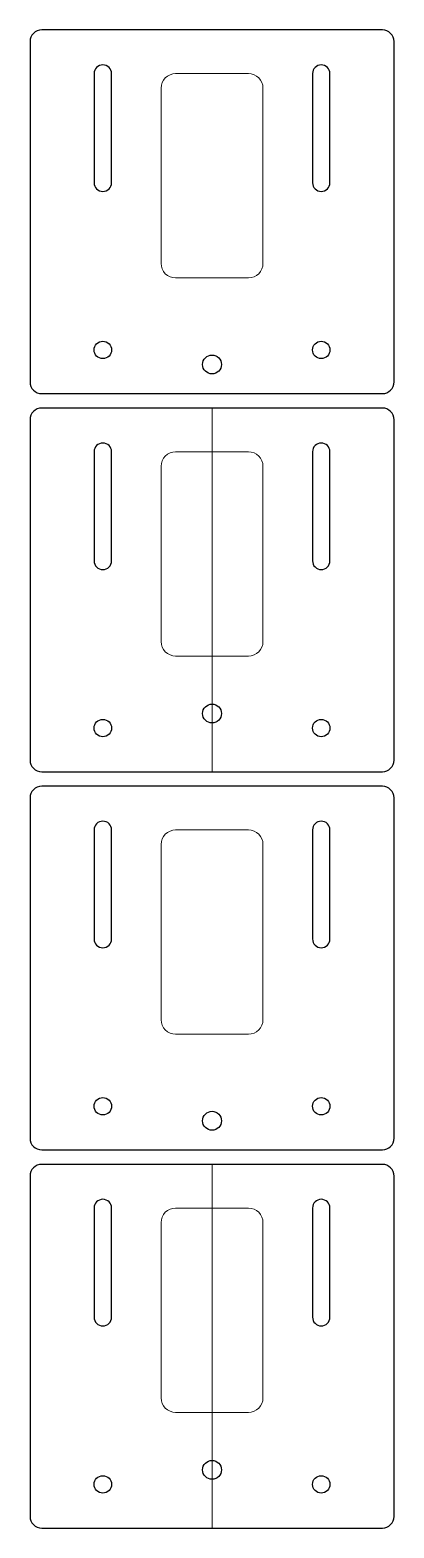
# Model space of a CAD drawing. Extents: x 0 to 2.5, y 0 to 10.3.
import ezdxf

# ---------------------------------------------------------------- set-up
doc = ezdxf.new("R2010")
doc.units = 0
doc.header["$MEASUREMENT"] = 0
doc.layers.add('holes', color=1, linetype='Continuous')
doc.layers.add('outline', color=3, linetype='Continuous')

msp = doc.modelspace()

# ---------------------------------------------------------------- linework, layer by layer
at = {"linetype": 'Continuous', "lineweight": 0, "flags": 128}
for points in [[(1.225, 7.705), (1.225, 5.205)], [(1.225, 2.505), (1.225, 0.005)]]:
    msp.add_lwpolyline(points, dxfattribs=at)
at = {"layer": 'holes', "linetype": 'Continuous', "flags": 128}
for points in [[(0.535, 10.005, 1), (0.415, 10.005), (0.415, 9.255, 1), (0.535, 9.255)], [(2.035, 10.005, 1), (1.915, 10.005), (1.915, 9.255, 1), (2.035, 9.255)], [(0.535, 7.405, 1), (0.415, 7.405), (0.415, 6.655, 1), (0.535, 6.655)], [(2.035, 7.405, 1), (1.915, 7.405), (1.915, 6.655, 1), (2.035, 6.655)], [(0.535, 4.805, 1), (0.415, 4.805), (0.415, 4.055, 1), (0.535, 4.055)], [(2.035, 4.805, 1), (1.915, 4.805), (1.915, 4.055, 1), (2.035, 4.055)], [(0.535, 2.205, 1), (0.415, 2.205), (0.415, 1.455, 1), (0.535, 1.455)], [(2.035, 2.205, 1), (1.915, 2.205), (1.915, 1.455, 1), (2.035, 1.455)]]:
    msp.add_lwpolyline(points, format="xyb", close=True, dxfattribs=at)
at = {"layer": 'holes', "linetype": 'Continuous', "lineweight": 0, "flags": 128}
for points in [[(1.475, 8.6), (0.975, 8.6, -0.414214), (0.875, 8.7), (0.875, 9.905, -0.414214), (0.975, 10.005), (1.475, 10.005, -0.414214), (1.575, 9.905), (1.575, 8.7, -0.414214)], [(1.475, 6), (0.975, 6, -0.414214), (0.875, 6.1), (0.875, 7.305, -0.414214), (0.975, 7.405), (1.475, 7.405, -0.414214), (1.575, 7.305), (1.575, 6.1, -0.414214)], [(1.475, 3.4), (0.975, 3.4, -0.414214), (0.875, 3.5), (0.875, 4.705, -0.414214), (0.975, 4.805), (1.475, 4.805, -0.414214), (1.575, 4.705), (1.575, 3.5, -0.414214)], [(1.475, 0.8), (0.975, 0.8, -0.414214), (0.875, 0.9), (0.875, 2.105, -0.414214), (0.975, 2.205), (1.475, 2.205, -0.414214), (1.575, 2.105), (1.575, 0.9, -0.414214)]]:
    msp.add_lwpolyline(points, format="xyb", close=True, dxfattribs=at)
at = {"layer": 'holes', "linetype": 'Continuous'}
for centre, radius in [((0.475, 8.105), 0.06), ((1.975, 8.105), 0.06), ((1.225, 8.005), 0.065), ((1.225, 5.605), 0.065), ((0.475, 5.505), 0.06), ((1.975, 5.505), 0.06), ((0.475, 2.905), 0.06), ((1.975, 2.905), 0.06), ((1.225, 2.805), 0.065), ((1.225, 0.405), 0.065), ((0.475, 0.305), 0.06), ((1.975, 0.305), 0.06)]:
    msp.add_circle(centre, radius, dxfattribs=at)
at = {"layer": 'outline', "linetype": 'Continuous', "flags": 128}
for points in [[(2.395, 10.305), (0.055, 10.305, 0.414214), (-0.025, 10.225), (-0.025, 7.885, 0.414214), (0.055, 7.805), (2.395, 7.805, 0.414214), (2.475, 7.885), (2.475, 10.225, 0.414214)], [(2.395, 7.705), (0.055, 7.705, 0.414214), (-0.025, 7.625), (-0.025, 5.285, 0.414214), (0.055, 5.205), (2.395, 5.205, 0.414214), (2.475, 5.285), (2.475, 7.625, 0.414214)], [(2.395, 5.105), (0.055, 5.105, 0.414214), (-0.025, 5.025), (-0.025, 2.685, 0.414214), (0.055, 2.605), (2.395, 2.605, 0.414214), (2.475, 2.685), (2.475, 5.025, 0.414214)], [(2.395, 2.505), (0.055, 2.505, 0.414214), (-0.025, 2.425), (-0.025, 0.085, 0.414214), (0.055, 0.005), (2.395, 0.005, 0.414214), (2.475, 0.085), (2.475, 2.425, 0.414214)]]:
    msp.add_lwpolyline(points, format="xyb", close=True, dxfattribs=at)

doc.saveas('drawing.dxf')
